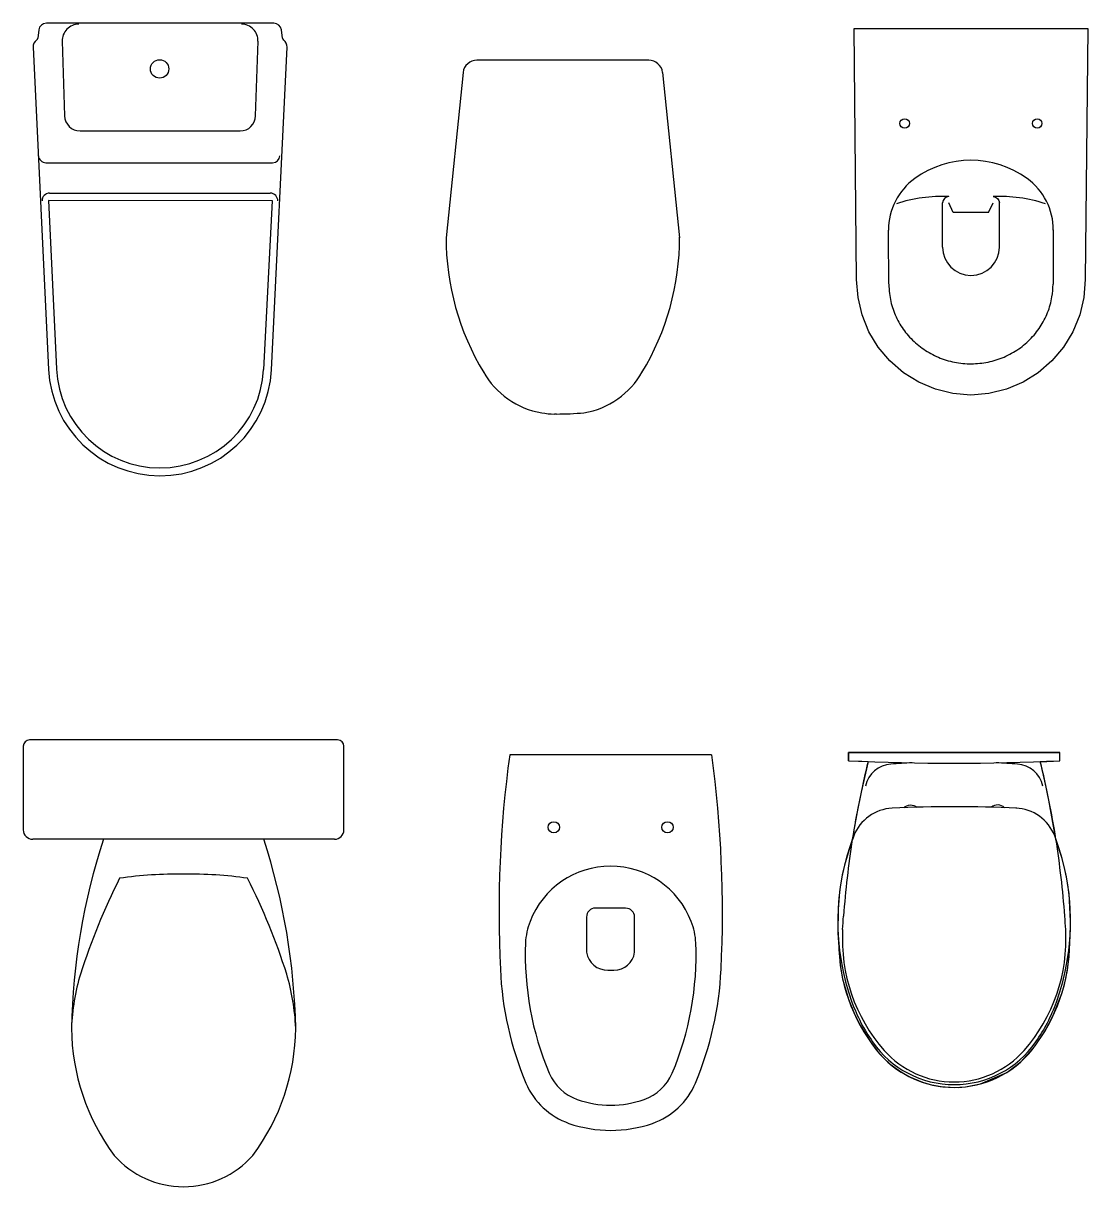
# Model space of a CAD drawing. Header units: inches. Extents: x -4069 to 370, y 13184 to 18341.
# Drawn here: x -4069 to -2383, y 16324 to 18166 of the extents above; entities that cross this region are included whole.
import ezdxf

# ---------------------------------------------------------------- set-up
doc = ezdxf.new("R2010")
doc.units = ezdxf.units.IN
doc.header["$MEASUREMENT"] = 0
doc.layers.add('freecads.com', color=7, linetype='Continuous')

msp = doc.modelspace()

# ---------------------------------------------------------------- linework, layer by layer
at = {"layer": 'freecads.com'}
for p, q in [((-3672.5, 18165.8), (-4032.6, 18165.8)), ((-4044.7, 18155.2), (-4046.3, 18142.5)), ((-3658.8, 18142.4), (-3660.4, 18155.2)), ((-2749.4, 17760.3, 0), (-2753.3, 18157.6, 0)), ((-2753.3, 18157.6, 0), (-2383.3, 18157.6, 0)), ((-2383.3, 18157.6, 0), (-2387.3, 17760.3, 0)), ((-4053.7, 18127.9), (-4029.2, 17618)), ((-4007.6, 18137.3), (-4003.9, 18019.3)), ((-3701.2, 18019.3), (-3697.5, 18137.3)), ((-3676, 17617.1), (-3651.4, 18127.9)), ((-3078.6, 18107.4), (-3350.8, 18107.4)), ((-3372.8, 18088.1), (-3399.7, 17826.4)), ((-3056.7, 18088.1), (-3029.7, 17826.4)), ((-3979.4, 17995.5), (-3725.7, 17995.5)), ((-4033.4, 17945), (-3674.5, 17945)), ((-4029.5, 17885.1), (-4016.7, 17618.6)), ((-3674.4, 17885), (-4029.5, 17885.1)), ((-4027.6, 17897), (-3678, 17897)), ((-3688.5, 17617.8), (-3674.4, 17885)), ((-2613.3, 17811.6, 0), (-2613.3, 17881.6, 0)), ((-2596.4, 17866.4, 0), (-2603.3, 17881.6, 0)), ((-2540.3, 17866.4, 0), (-2596.4, 17866.4, 0)), ((-2540.3, 17866.4, 0), (-2533.3, 17881.6, 0)), ((-2523.3, 17811.6, 0), (-2523.3, 17881.6, 0)), ((-2698.8, 17831.5, 0), (-2698.8, 17838.5, 0)), ((-2698.3, 17753.2, 0), (-2698.8, 17831.5, 0)), ((-2698.3, 17753.2, 0), (-2698.8, 17831.5, 0)), ((-2437.9, 17839, 0), (-2438.3, 17752.9, 0)), ((-2747.2, 17731.9, 0), (-2749.4, 17760.3, 0)), ((-2387.3, 17760.3, 0), (-2389.5, 17731.9, 0)), ((-2740.6, 17704.1, 0), (-2747.2, 17731.9, 0)), ((-2389.5, 17731.9, 0), (-2396.1, 17704.1, 0)), ((-2729.8, 17677.6, 0), (-2740.6, 17704.1, 0)), ((-2396.1, 17704.1, 0), (-2406.9, 17677.6, 0)), ((-2715.1, 17653.2, 0), (-2729.8, 17677.6, 0)), ((-2406.9, 17677.6, 0), (-2421.6, 17653.2, 0)), ((-2696.7, 17631.3, 0), (-2715.1, 17653.2, 0)), ((-2421.6, 17653.2, 0), (-2440, 17631.3, 0)), ((-2675.1, 17612.6, 0), (-2696.7, 17631.3, 0)), ((-2440, 17631.3, 0), (-2461.6, 17612.6, 0)), ((-2650.9, 17597.5, 0), (-2675.1, 17612.6, 0)), ((-2461.6, 17612.6, 0), (-2485.8, 17597.5, 0)), ((-2624.6, 17586.4, 0), (-2650.9, 17597.5, 0)), ((-2485.8, 17597.5, 0), (-2512.1, 17586.4, 0)), ((-2596.8, 17579.6, 0), (-2624.6, 17586.4, 0)), ((-2568.3, 17577.3, 0), (-2596.8, 17579.6, 0)), ((-2539.9, 17579.6, 0), (-2568.3, 17577.3, 0)), ((-2512.1, 17586.4, 0), (-2539.9, 17579.6, 0)), ((-3228, 17547.4), (-3224.9, 17547.4)), ((-4069.3, 17021.5), (-4069.3, 16889.2)), ((-3571.4, 17031.5), (-4059.3, 17031.5)), ((-3561.4, 16889.2), (-3561.4, 17021.5)), ((-2979, 17007.9), (-3298.9, 17007.9)), ((-2427.7, 17011.4), (-2762.2, 17011.4)), ((-2762.2, 17011.4), (-2762.2, 16998.6)), ((-2762.2, 17011.4), (-2427.7, 17011.4)), ((-2762.2, 16998.6), (-2762.2, 17011.4)), ((-2762.2, 16998.6), (-2731.3, 16997.2)), ((-2458.4, 16996.6), (-2427.7, 16998.6)), ((-2438.9, 17011.4), (-2427.7, 17011.4)), ((-2427.7, 16998.6), (-2427.7, 17011.4)), ((-2427.7, 16998.6), (-2427.7, 17011.4)), ((-2731.3, 16997.2), (-2742.4, 16948.5)), ((-2454.4, 16980.2), (-2458.4, 16996.6)), ((-2448.1, 16951.9), (-2454.4, 16980.2)), ((-2742.4, 16948.5), (-2747.5, 16923.4)), ((-2444.8, 16936), (-2448.1, 16951.9)), ((-2433.7, 16874.3), (-2444.8, 16936)), ((-2747.5, 16923.4), (-2750.7, 16906.2)), ((-2753.6, 16889.2), (-2755.1, 16876.6)), ((-2750.7, 16906.2), (-2753.6, 16889.2)), ((-3576.4, 16874.2), (-4054.3, 16874.2)), ((-3688.5, 16874.2), (-3942.2, 16874.2)), ((-3688.5, 16874.2), (-3942.2, 16874.2)), ((-2756.2, 16873.8), (-2768.6, 16833)), ((-2755.1, 16876.6), (-2756.2, 16873.8)), ((-2423.9, 16843.6), (-2433.7, 16874.3)), ((-2768.6, 16833), (-2771.5, 16820.4)), ((-2420.2, 16829.2), (-2423.9, 16843.6)), ((-2771.5, 16820.4), (-2774.9, 16801.8)), ((-2416.5, 16811.4), (-2420.2, 16829.2)), ((-2774.9, 16801.8), (-2776.4, 16791.2)), ((-2414.3, 16798), (-2416.5, 16811.4)), ((-2413, 16788.4), (-2414.3, 16798)), ((-2776.4, 16791.2), (-2778.8, 16763.6)), ((-2410.4, 16744.7), (-2413, 16788.4)), ((-3115.3, 16765.2), (-3163.2, 16765.2)), ((-2778.8, 16763.6), (-2778.9, 16725.8)), ((-3177.2, 16751), (-3177.2, 16695.4)), ((-3101.1, 16695.3), (-3101.1, 16751.1)), ((-2410.5, 16736.6), (-2410.4, 16744.7)), ((-2778.9, 16725.8), (-2775.2, 16674.4)), ((-2411.9, 16708.7), (-2411, 16723.5)), ((-2411, 16723.5), (-2410.5, 16736.6)), ((-2413.7, 16680.5), (-2411.9, 16708.7)), ((-3143.2, 16667.1), (-3133.8, 16667.1)), ((-2775.2, 16674.4), (-2771.5, 16653.4)), ((-2420.3, 16644.5), (-2415.6, 16667.2)), ((-2415.6, 16667.2), (-2413.7, 16680.5)), ((-2771.5, 16653.4), (-2762.3, 16621)), ((-2424.4, 16629.9), (-2420.3, 16644.5)), ((-2762.3, 16621), (-2753.4, 16598.7)), ((-2438.5, 16594.1), (-2424.4, 16629.9)), ((-2753.4, 16598.7), (-2743.9, 16579.7)), ((-2451.4, 16570), (-2438.5, 16594.1)), ((-2743.9, 16579.7), (-2727.4, 16553.3)), ((-2466.6, 16547.4), (-2451.4, 16570)), ((-2727.4, 16553.3), (-2716.7, 16539.2)), ((-2716.7, 16539.2), (-2707.4, 16528.8)), ((-2489.2, 16522.1), (-2466.6, 16547.4)), ((-2707.4, 16528.8), (-2696.1, 16518.3)), ((-2511.6, 16505.2), (-2489.2, 16522.1)), ((-2696.1, 16518.3), (-2679.9, 16506.4)), ((-2679.9, 16506.4), (-2666.5, 16498.7)), ((-2553.3, 16487), (-2511.6, 16505.2)), ((-2666.5, 16498.7), (-2645.1, 16489.6)), ((-2645.1, 16489.6), (-2629.3, 16485.2)), ((-2629.3, 16485.2), (-2617.3, 16483)), ((-2617.3, 16483), (-2601.4, 16481.6)), ((-2577, 16482.4), (-2553.3, 16487)), ((-2601.4, 16481.6), (-2588.5, 16481.5)), ((-2588.5, 16481.5), (-2577, 16482.4))]:
    msp.add_line(p, q, dxfattribs=at)
for centre, radius in [((-3853.3, 18093.6), 14.6), ((-2673.3, 18007.3, 0), 7.5), ((-2463.3, 18007.3, 0), 7.5), ((-3229, 16893.1), 8.94), ((-3048.9, 16893.1), 8.94)]:
    msp.add_circle(centre, radius, dxfattribs=at)
for centre, radius, start, end in [((-4032.6, 18153.7), 12.2, 89.9964, 172.7351), ((-3981.3, 18138.1), 26.3, 89.9964, 181.7685), ((-3723.8, 18138.1), 26.3, 358.2244, 89.9964), ((-3672.5, 18153.7), 12.2, 7.2578, 89.9964), ((-4051, 18143.1), 4.75, 305.7764, 352.7351), ((-3654.1, 18143), 4.75, 187.2578, 234.2165), ((-4040.6, 18128.6), 13.1, 125.7764, 182.7469), ((-3664.5, 18128.5), 13.1, 357.246, 54.2165), ((-3350.8, 18085.1), 22.2, 89.9562, 172.2516), ((-3078.7, 18085.1), 22.2, 7.7484, 90.0438), ((-3979.4, 18020), 24.5, 181.7685, 269.9964), ((-3725.7, 18020), 24.5, 269.9964, 358.2244), ((-4032.8, 17957.8), 12.8, 186.3899, 267.3227), ((-3674.5, 17956.8), 11.8, 269.9964, 357.1886), ((-2568.4, 17796.8, 0), 152.1, 54.2116, 125.7505), ((-2598.8, 17839, 0), 100, 125.7505, 180.3268), ((-2537.9, 17839, 0), 100, 359.6732, 54.2116), ((-4027.6, 17885.2), 11.8, 89.9964, 182.4942), ((-3678, 17885.1), 11.8, 357.1886, 89.9964), ((-2613.4, 17655.2, 0), 236.6, 87.5704, 107.9726), ((-2603.3, 17881.6, 0), 10, 90, 180), ((-2523.3, 17655.2, 0), 236.6, 72.0274, 92.4296), ((-2986.8, 17826.9), 412.9, 179.9403, 211.1729), ((-3442.6, 17826.9), 412.9, 328.8271, 0.0597), ((-2568.3, 17811.6, 0), 45, 180, 0), ((-3852.6, 17626.4), 176.8, 182.7469, 356.9832), ((-3852.6, 17626.4), 164.3, 182.7469, 356.9832), ((-3226.3, 17678.7), 131.3, 209.5525, 260.4305), ((-3203.1, 17678.7), 131.3, 279.5695, 330.4475), ((-3225.6, 17684), 136.7, 260.5029, 269.0152), ((-3229.9, 18178.1), 630.8, 270.4548, 274.4162), ((-4059.3, 17021.5), 10, 90, 180), ((-3571.4, 17021.5), 10, 0, 90), ((-1481.8, 16758.9), 1834, 172.1984, 182.8251), ((-4808.4, 16757.8), 1846.5, 357.2286, 7.7842), ((-4054.3, 16889.2), 15, 180, 270), ((-3576.4, 16889.2), 15, 270, 0), ((-2963.7, 16554.6), 1029.4, 161.9152, 178.8499), ((-4667, 16554.6), 1029.4, 1.1501, 18.0848), ((-3820.9, 16119.1), 700, 89.5468, 97.8723), ((-3809.8, 16119.1), 700, 82.1278, 90.4532), ((-3139, 16694.9), 136.8, 21.0531, 158.9469), ((-2991.4, 16346.7), 1036, 153.28, 162.3469), ((-4639.3, 16346.7), 1036, 17.6531, 26.72), ((-3163.2, 16751.2), 14, 90, 180.5829), ((-3115.1, 16751.1), 14, 0, 90.535), ((-3173.9, 16706.5), 100, 157.9613, 177.8662), ((-3173.9, 16706.5), 100, 157.9613, 177.8663), ((-3104, 16706.5), 100, 2.1338, 22.0387), ((-2786.5, 16692), 487.7, 177.8662, 202.7044), ((-3491.3, 16692), 487.7, 337.2956, 2.1338), ((-3144.2, 16700.5), 33.4, 188.8282, 271.7492), ((-3133.1, 16699.4), 32.3, 268.8096, 352.6229), ((-2786.5, 16692), 527.7, 182.5507, 202.7302), ((-3491.3, 16692), 527.7, 337.2698, 357.4493), ((-3642.2, 16560.9), 351, 163.4492, 177.6437), ((-3988.5, 16560.9), 351, 2.3564, 16.5509), ((-3650.5, 16578.3), 342.4, 180.5039, 216.6923), ((-3980.2, 16578.3), 342.4, 323.3077, 359.4962), ((-3166.4, 16534.1), 76.2, 203.448, 250.5145), ((-3111.4, 16534.1), 76.2, 289.4855, 336.552), ((-3166.4, 16534.1), 116.2, 203.3091, 250.567), ((-3111.4, 16534.1), 116.2, 289.433, 336.6909), ((-3138.9, 16614.4), 161.1, 250.8053, 289.1947), ((-3138.9, 16614.4), 201.1, 250.7778, 289.2222), ((-3815.4, 16470.3), 146.1, 221.3663, 318.5386)]:
    msp.add_arc(centre, radius, start, end, dxfattribs=at)
at = {"layer": 'freecads.com', "extrusion": (0, 0, -1)}
msp.add_arc((2533.3, 17881.6, 0), 10, 90, 180, dxfattribs=at)
at = {"layer": 'freecads.com'}
msp.add_open_spline([(-2698.3, 17752.9, 0), (-2698.3, 17747.9, 0), (-2698, 17742.9, 0), (-2696.4, 17729.5, 0), (-2694.5, 17721.2, 0), (-2688.9, 17705, 0), (-2685.3, 17697.2, 0), (-2676.5, 17682.4, 0), (-2671.3, 17675.5, 0), (-2659.5, 17662.7, 0), (-2652.9, 17656.8, 0), (-2638.7, 17646.6, 0), (-2631, 17642.1, 0), (-2614.9, 17634.9, 0), (-2606.4, 17632.1, 0), (-2589, 17628.2, 0), (-2580.1, 17627.1, 0), (-2562.3, 17626.7, 0), (-2553.3, 17627.4, 0), (-2535.8, 17630.6, 0), (-2527.2, 17633, 0), (-2510.7, 17639.6, 0), (-2502.8, 17643.7, 0), (-2488.1, 17653.3, 0), (-2481.3, 17658.9, 0), (-2468.9, 17671.2, 0), (-2463.4, 17678, 0), (-2454, 17692.4, 0), (-2450, 17700, 0), (-2443.7, 17716, 0), (-2441.4, 17724.2, 0), (-2438.9, 17739.3, 0), (-2438.3, 17746.1, 0), (-2438.3, 17752.9, 0)], degree=3, knots=[0, 0, 0, 0, 0.119494, 0.119494, 0.323722, 0.323722, 0.52795, 0.52795, 0.732178, 0.732178, 0.936406, 0.936406, 1.140634, 1.140634, 1.344862, 1.344862, 1.54909, 1.54909, 1.753318, 1.753318, 1.957546, 1.957546, 2.161774, 2.161774, 2.366002, 2.366002, 2.57023, 2.57023, 2.774458, 2.774458, 2.978686, 2.978686, 3.141593, 3.141593, 3.141593, 3.141593], dxfattribs=at)
msp.add_open_spline([(-2698.3, 17752.9, 0), (-2698.3, 17747.9, 0), (-2698, 17742.9, 0), (-2696.4, 17729.5, 0), (-2694.5, 17721.2, 0), (-2688.9, 17705, 0), (-2685.3, 17697.2, 0), (-2676.5, 17682.4, 0), (-2671.3, 17675.5, 0), (-2659.5, 17662.7, 0), (-2652.9, 17656.8, 0), (-2638.7, 17646.6, 0), (-2631, 17642.1, 0), (-2614.9, 17634.9, 0), (-2606.4, 17632.1, 0), (-2589, 17628.2, 0), (-2580.1, 17627.1, 0), (-2562.3, 17626.7, 0), (-2553.3, 17627.4, 0), (-2535.8, 17630.6, 0), (-2527.2, 17633, 0), (-2510.7, 17639.6, 0), (-2502.8, 17643.7, 0), (-2488.1, 17653.3, 0), (-2481.3, 17658.9, 0), (-2468.9, 17671.2, 0), (-2463.4, 17678, 0), (-2454, 17692.4, 0), (-2450, 17700, 0), (-2443.7, 17716, 0), (-2441.4, 17724.2, 0), (-2438.9, 17739.3, 0), (-2438.3, 17746.1, 0), (-2438.3, 17752.9, 0)], degree=3, knots=[0, 0, 0, 0, 0.119494, 0.119494, 0.323722, 0.323722, 0.52795, 0.52795, 0.732178, 0.732178, 0.936406, 0.936406, 1.140634, 1.140634, 1.344862, 1.344862, 1.54909, 1.54909, 1.753318, 1.753318, 1.957546, 1.957546, 2.161774, 2.161774, 2.366002, 2.366002, 2.57023, 2.57023, 2.774458, 2.774458, 2.978686, 2.978686, 3.141593, 3.141593, 3.141593, 3.141593], dxfattribs=at)
for points in [[(-2762.2, 16998.6), (-2650.7, 16993.2), (-2539.1, 16993.2), (-2427.7, 16998.6)], [(-2731.3, 16997.3), (-2741.3, 16956.5), (-2749.6, 16915.3), (-2756.2, 16873.8)], [(-2695, 16993.3), (-2714.6, 16991.9), (-2731, 16977.8), (-2735.2, 16958.5)], [(-2661.3, 16995.2), (-2672.5, 16994.7), (-2683.7, 16994), (-2695, 16993.3)], [(-2494.8, 16993.3), (-2506.1, 16994), (-2517.3, 16994.7), (-2528.6, 16995.2)], [(-2454.6, 16958.5), (-2458.8, 16977.8), (-2475.2, 16991.9), (-2494.8, 16993.3)], [(-2433.7, 16874.3), (-2440.3, 16915.6), (-2448.5, 16956.6), (-2458.5, 16997.3)], [(-2495.6, 16923.3), (-2561.5, 16926.6), (-2627.4, 16926.6), (-2693.2, 16923.4)], [(-2674.6, 16924.2), (-2668.8, 16929.6), (-2660, 16929.9), (-2653.9, 16924.9)], [(-2515.2, 16924.2), (-2521, 16929.6), (-2529.8, 16929.9), (-2535.9, 16924.9)], [(-2693.2, 16923.4), (-2720.4, 16922), (-2744.2, 16904.8), (-2754, 16879.5)], [(-2435.7, 16879.5), (-2445.7, 16905.1), (-2469.9, 16922.4), (-2497.3, 16923.4)], [(-2754, 16879.5), (-2786.8, 16795), (-2787.8, 16701.6), (-2756.8, 16616.4)], [(-2756.2, 16873.8), (-2762.5, 16833.6), (-2767.1, 16793.2), (-2770.1, 16752.7)], [(-2432.9, 16616.4), (-2402, 16701.6), (-2402.9, 16795), (-2435.7, 16879.5)], [(-2419.7, 16752.7), (-2422.7, 16793.4), (-2427.4, 16834), (-2433.7, 16874.3)], [(-2771.5, 16731.3), (-2771.1, 16738.4), (-2770.6, 16745.6), (-2770.1, 16752.7)], [(-2418.3, 16731.3), (-2418.7, 16738.4), (-2419.2, 16745.6), (-2419.7, 16752.7)], [(-2771.5, 16731.3), (-2775.7, 16661.3), (-2752, 16592.5), (-2705.6, 16540)], [(-2484.2, 16540), (-2437.9, 16592.5), (-2414.2, 16661.3), (-2418.3, 16731.3)], [(-2777.8, 16711), (-2777.6, 16649.2), (-2756.6, 16589.4), (-2718.2, 16541)], [(-2471.6, 16541), (-2433.2, 16589.4), (-2412.1, 16649.2), (-2411.9, 16711)], [(-2756.8, 16616.4), (-2748.7, 16594.1), (-2737.7, 16572.9), (-2724.1, 16553.3)], [(-2465.6, 16553.3), (-2452, 16572.9), (-2441.1, 16594.1), (-2432.9, 16616.4)], [(-2724.1, 16553.3), (-2694.7, 16511), (-2646.4, 16485.8), (-2594.9, 16485.8)], [(-2718.2, 16541), (-2688.3, 16503.3), (-2642.9, 16481.4), (-2594.9, 16481.4)], [(-2705.6, 16540), (-2677.6, 16508.2), (-2637.3, 16490), (-2594.9, 16490)], [(-2594.9, 16485.8), (-2543.3, 16485.8), (-2495, 16511), (-2465.6, 16553.3)], [(-2594.9, 16481.4), (-2546.8, 16481.4), (-2501.4, 16503.3), (-2471.6, 16541)], [(-2594.9, 16490), (-2552.6, 16490), (-2512.2, 16508.2), (-2484.2, 16540)]]:
    msp.add_open_spline(points, degree=3, dxfattribs=at)

doc.saveas('drawing.dxf')
